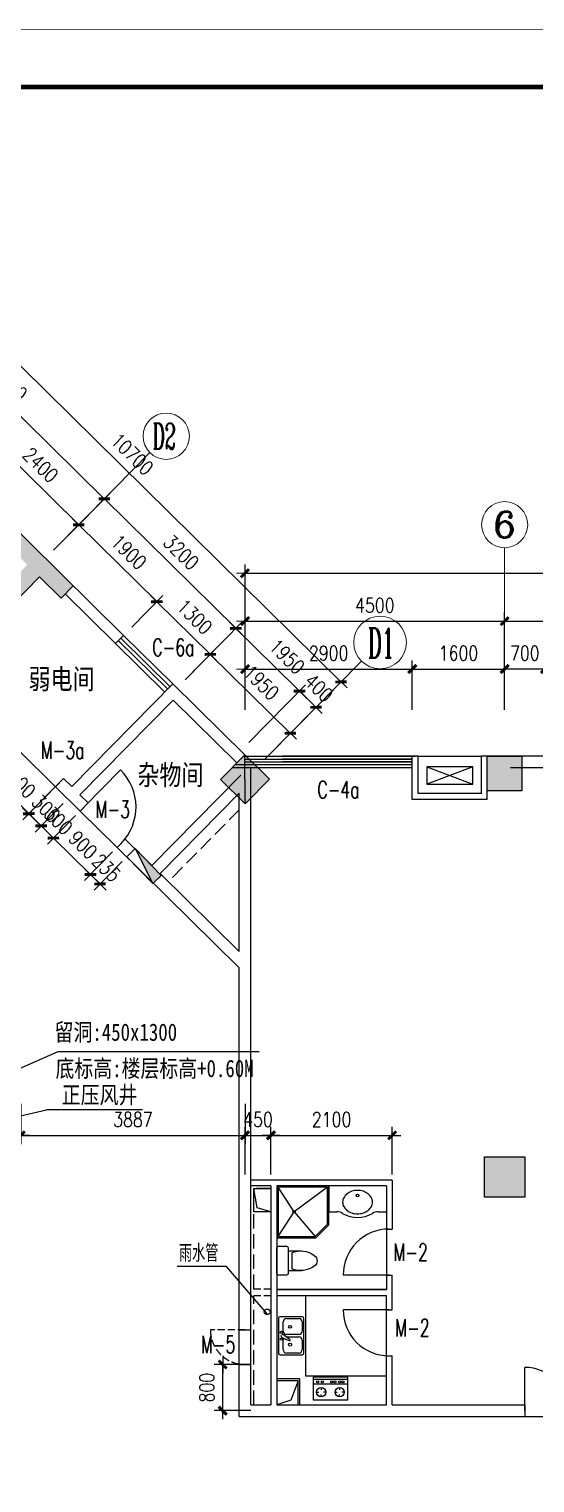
# Model space of a CAD drawing. Extents: x -357449 to -117302, y 127569 to 244935.
# Drawn here: x -177310 to -168542, y 219724 to 244935 of the extents above; entities that cross this region are included whole.
import ezdxf
from ezdxf.enums import TextEntityAlignment as Align

# ---------------------------------------------------------------- set-up
doc = ezdxf.new("R2010")
doc.units = 0
doc.header["$MEASUREMENT"] = 0
doc.linetypes.add('DASH', pattern=[0.35, 0.25, -0.1])
doc.layers.get('0').update_dxf_attribs({"linetype": 'CONTINUOUS'})
doc.layers.get('DEFPOINTS').update_dxf_attribs({"linetype": 'CONTINUOUS'})
for name, color, linetype in [('1', 8, 'CONTINUOUS'), ('2', 4, 'CONTINUOUS'), ('COLUMN', 4, 'CONTINUOUS'), ('DIM', 7, 'CONTINUOUS'), ('F', 31, 'CONTINUOUS'), ('JAJU', 8, 'CONTINUOUS'), ('WALL', 1, 'CONTINUOUS'), ('WINDOW', 4, 'CONTINUOUS'), ('WINDOWS', 4, 'CONTINUOUS'), ('阳台', 4, 'CONTINUOUS')]:
    doc.layers.add(name, color=color, linetype=linetype)
doc.layers.add('AXIS', color=3, linetype='CONTINUOUS', lineweight=9)
doc.styles.add('_HZTXT', font='txt.shx', dxfattribs={"bigfont": 'fs.shx'})
doc.styles.add('COMPLEX', font='COMPLEX.shx')
doc.styles.add('DIM_FONT', font='SIMPLEX.shx', dxfattribs={"width": 0.8})
doc.styles.add('FS', font='txt.shx', dxfattribs={"width": 0.66, "height": 150, "bigfont": 'fs.shx'})
doc.styles.add('H1', font='SimSun.ttf')
doc.dimstyles.new('DIMN-200', dxfattribs={"dimtxt": 300, "dimasz": 1, "dimexe": 250, "dimexo": 0, "dimgap": 150, "dimtad": 1, "dimdec": 0, "dimdsep": 46, "dimtxsty": 'DIM_FONT', "dimblk": '_DIMX', "dimcen": 2.5, "dimclrd": 256, "dimclre": 256, "dimclrt": 4, "dimadec": 0, "dimazin": 0, "dimtfac": 1, "dimtdec": 0, "dimtix": 1, "dimtmove": 2, "dimatfit": 3, "dimldrblk": '_DIMX', "dimfxl": 0, "dimtolj": 1, "dimtzin": 0, "dimarcsym": 0})
doc.dimstyles.get("Standard").update_dxf_attribs({"dimtxt": 375, "dimasz": 1, "dimexe": 150, "dimexo": 0, "dimgap": 200, "dimtad": 1, "dimdec": 0, "dimzin": 0, "dimdsep": 46, "dimtxsty": 'DIM_FONT', "dimblk1": '_DIMX', "dimblk2": '_DIMX', "dimsah": 1, "dimcen": 200, "dimclrd": 256, "dimclre": 256, "dimclrt": 4, "dimadec": 0, "dimazin": 0, "dimtfac": 1, "dimtdec": 0, "dimtix": 1, "dimtmove": 2, "dimatfit": 3, "dimldrblk": '_DIMX', "dimfxl": 0, "dimtolj": 1, "dimtzin": 0, "dimarcsym": 0})

# ---------------------------------------------------------------- blocks, each defined once
blk = doc.blocks.new('_DIMX')
blk.add_line((-150, 0), (150, 0))
at = {"const_width": 50}
blk.add_lwpolyline([(-70, -70), (70, 70)], dxfattribs=at)
blk = doc.blocks.new('*D1625')
at = {"layer": 'AXIS', "lineweight": -2}
for p, q in [((-180837, 239793), (-179420, 241231)), ((-171905, 233614), (-179525, 241123)), ((-173216, 232283), (-171799, 233721))]:
    blk.add_line(p, q, dxfattribs=at)
at = {"layer": 'DEFPOINTS', "color": 0}
for p in [(-179526, 241124), (-180837, 239793), (-173216, 232283)]:
    blk.add_point(p, dxfattribs=at)
at = {"layer": 'AXIS', "lineweight": -2}
for p, rotation in [((-179526, 241124), 135.4212849043528), ((-171904, 233614), 315.4212849043528)]:
    blk.add_blockref('_DIMX', p, dxfattribs=dict(at, rotation=rotation))
at = {"layer": 'AXIS', "color": 4, "insert": (-175522, 237565), "char_height": 250, "attachment_point": 5, "rotation": 315.4213, "style": 'DIM_FONT'}
blk.add_mtext('\\A1;10700', dxfattribs=at)
blk = doc.blocks.new('A$C54757736')
for p, q in [((0, 410), (0, 30)), ((630, 440), (30, 440)), ((30, 90), (30, 300)), ((90, 360), (250, 360)), ((299, 382), (241, 246)), ((259, 236), (347, 355)), ((310, 299), (310, 90)), ((328, 393), (342, 385)), ((350, 90), (350, 300)), ((410, 360), (570, 360)), ((630, 300), (630, 90)), ((660, 30), (660, 410)), ((250, 30), (90, 30)), ((241, 246), (259, 236)), ((570, 30), (410, 30)), ((30, 0), (630, 0))]:
    blk.add_line(p, q)
for centre, radius in [((175, 240), 25), ((270, 390), 20), ((390, 390), 20), ((485, 240), 25)]:
    blk.add_circle(centre, radius)
for centre, radius, start, end in [((30, 410), 30, 90, 180), ((90, 300), 60, 90, 180), ((250, 300), 60, 56.607, 90), ((318, 375), 20, 60, 159.4623), ((332, 367), 20, 320.5377, 60), ((410, 300), 60, 90, 180), ((570, 300), 60, 360, 90), ((630, 410), 30, 360, 90), ((30, 30), 30, 180, 270), ((90, 90), 60, 180, 270), ((250, 90), 60, 270, 360), ((410, 90), 60, 180, 270), ((570, 90), 60, 270, 360), ((630, 30), 30, 270, 360)]:
    blk.add_arc(centre, radius, start, end)
blk = doc.blocks.new('A$C571F03B5')
for p, q in [((0, 470), (0, 30)), ((170, 500), (30, 500)), ((200, 30), (200, 470)), ((200, 420), (430, 420)), ((260, 110), (260, 390)), ((30, 0), (170, 0)), ((200, 80), (430, 80))]:
    blk.add_line(p, q)
for centre, radius, start, end in [((30, 470), 30, 90, 180), ((170, 470), 30, 0, 90), ((413, 23), 398, 53.3619, 112.5495), ((590, 250), 110, 303.4509, 56.5491), ((30, 30), 30, 180, 270), ((170, 30), 30, 270, 0), ((413, 477), 398, 247.4505, 306.6381)]:
    blk.add_arc(centre, radius, start, end)
at = {"style": 'DIM_FONT', "text_generation_flag": 4, "width": 0.8, "flags": 9}
for tag in ['YSIZE', 'XSIZE']:
    blk.add_attdef(tag, (0, 250), '', height=0.5, rotation=90, dxfattribs=at)
blk = doc.blocks.new('A$C13156595')
for p, q in [((900, 900), (0, 900)), ((0, 900), (0, 0)), ((877, 877), (22, 877)), ((22, 877), (22, 22)), ((300, 450), (22, 877)), ((877, 877), (300, 450)), ((877, 234), (877, 877)), ((900, 225), (900, 900)), ((22, 22), (300, 450)), ((300, 450), (666, 22)), ((0, 0), (675, 0)), ((22, 22), (666, 22)), ((666, 22), (877, 234)), ((675, 0), (900, 225))]:
    blk.add_line(p, q)
blk.add_circle((300, 450), 18.7)
blk = doc.blocks.new('A$C6F837C5C')
at = {"layer": '1'}
blk.add_lwpolyline([(259, 407, 0.078966), (157, 391, 0.088152), (76, 347, 0.105269), (19, 279, 0.121685), (0, 203, 0.121685), (19, 128, 0.105269), (76, 60, 0.088152), (157, 16, 0.078966), (259, 0, 0.078966), (360, 16, 0.088152), (441, 60, 0.105269), (498, 128, 0.121685), (517, 203, 0.121685), (498, 279, 0.105269), (441, 347, 0.088152), (360, 391, 0.078966)], format="xyb", close=True, dxfattribs=at)
blk.add_circle((259, 88), 22, dxfattribs=at)
blk = doc.blocks.new('A$C58910DAE')
for p, q in [((0, 600), (0, 0)), ((390, 600), (0, 600)), ((130, 540), (130, 500)), ((270, 0), (270, 600)), ((350, 0), (350, 600)), ((390, 0), (390, 600)), ((50, 460), (90, 460)), ((130, 380), (130, 420)), ((210, 460), (170, 460)), ((0, 0), (390, 0)), ((50, 140), (90, 140)), ((130, 220), (130, 180)), ((130, 60), (130, 100)), ((210, 140), (170, 140))]:
    blk.add_line(p, q)
for centre, radius in [((130, 460), 80), ((310, 520), 20), ((310, 440), 20), ((310, 280), 20), ((130, 140), 80), ((310, 220), 20), ((310, 140), 20), ((310, 80), 20)]:
    blk.add_circle(centre, radius)
blk = doc.blocks.new('*D580')
at = {"layer": 'AXIS', "lineweight": -2}
for p, q in [((-173567, 233132), (-173567, 235648)), ((-173566, 235498), (-124468, 235498)), ((-124467, 233128), (-124467, 235648))]:
    blk.add_line(p, q, dxfattribs=at)
at = {"layer": 'DEFPOINTS', "color": 0}
for p in [(-124467, 235498), (-173567, 233132), (-124467, 233128)]:
    blk.add_point(p, dxfattribs=at)
at = {"layer": 'AXIS', "lineweight": -2, "rotation": 180}
blk.add_blockref('_DIMX', (-173567, 235498), dxfattribs=at)
at = {"layer": 'AXIS', "lineweight": -2}
blk.add_blockref('_DIMX', (-124467, 235498), dxfattribs=at)
at = {"layer": 'AXIS', "color": 4, "insert": (-149017, 235773), "char_height": 250, "attachment_point": 5, "style": 'DIM_FONT'}
blk.add_mtext('\\A1;49100', dxfattribs=at)
blk = doc.blocks.new('*D1641')
at = {"layer": 'AXIS', "lineweight": -2}
for p, q in [((-173501, 232563), (-172517, 233562)), ((-172623, 233456), (-172624, 233456)), ((-173216, 232283), (-172232, 233281)), ((-172622, 233455), (-172337, 233174)), ((-172337, 233173), (-172336, 233173))]:
    blk.add_line(p, q, dxfattribs=at)
at = {"layer": 'DEFPOINTS', "color": 0}
for p in [(-172337, 233174), (-173501, 232563), (-173216, 232283)]:
    blk.add_point(p, dxfattribs=at)
at = {"layer": 'AXIS', "lineweight": -2}
for p, rotation in [((-172622, 233455), 315.4212849042236), ((-172337, 233174), 135.4212849042236)]:
    blk.add_blockref('_DIMX', p, dxfattribs=dict(at, rotation=rotation))
at = {"layer": 'AXIS', "color": 4, "insert": (-172287, 233510), "char_height": 250, "attachment_point": 5, "rotation": 315.4213, "style": 'DIM_FONT'}
blk.add_mtext('\\A1;400', dxfattribs=at)
blk = doc.blocks.new('*D1644')
at = {"layer": 'AXIS', "lineweight": -2}
for p, q in [((-169067, 233132), (-169067, 233988)), ((-168367, 233132), (-168367, 233988)), ((-169068, 233838), (-169069, 233838)), ((-168367, 233838), (-169067, 233838)), ((-168366, 233838), (-168365, 233838))]:
    blk.add_line(p, q, dxfattribs=at)
at = {"layer": 'DEFPOINTS', "color": 0}
for p in [(-169067, 233838), (-169067, 233132), (-168367, 233132)]:
    blk.add_point(p, dxfattribs=at)
at = {"layer": 'AXIS', "lineweight": -2}
blk.add_blockref('_DIMX', (-169067, 233838), dxfattribs=at)
at = {"layer": 'AXIS', "lineweight": -2, "rotation": 180}
blk.add_blockref('_DIMX', (-168367, 233838), dxfattribs=at)
at = {"layer": 'AXIS', "color": 4, "insert": (-168717, 234113), "char_height": 250, "attachment_point": 5, "style": 'DIM_FONT'}
blk.add_mtext('\\A1;700', dxfattribs=at)
blk = doc.blocks.new('*D706')
at = {"layer": 'DEFPOINTS', "color": 0}
for p in [(-175863, 230665), (-175695, 230500), (-176079, 230111)]:
    blk.add_point(p, dxfattribs=at)
at = {"layer": 'WINDOW', "lineweight": -2}
for p, q in [((-175863, 230665), (-176352, 230169)), ((-175695, 230500), (-176184, 230004)), ((-176247, 230276), (-176248, 230277)), ((-176246, 230276), (-176079, 230111)), ((-176078, 230110), (-176078, 230109))]:
    blk.add_line(p, q, dxfattribs=at)
for p, rotation in [((-176246, 230276), 315.4212849048913), ((-176079, 230111), 135.4212849048913)]:
    blk.add_blockref('_DIMX', p, dxfattribs=dict(at, rotation=rotation))
at = {"layer": 'WINDOW', "color": 4, "insert": (-175970, 230389), "char_height": 250, "attachment_point": 5, "rotation": 315.4213, "style": 'DIM_FONT'}
blk.add_mtext('\\A1;235', dxfattribs=at)
blk = doc.blocks.new('*D698')
at = {"layer": 'DEFPOINTS', "color": 0}
for p in [(-176931, 231718), (-176718, 231507), (-177101, 231118)]:
    blk.add_point(p, dxfattribs=at)
at = {"layer": 'WINDOW', "lineweight": -2}
for p, q in [((-176931, 231718), (-177420, 231222)), ((-176718, 231507), (-177207, 231011)), ((-177316, 231329), (-177316, 231330)), ((-177315, 231328), (-177101, 231118)), ((-177101, 231117), (-177100, 231116))]:
    blk.add_line(p, q, dxfattribs=at)
for p, rotation in [((-177315, 231328), 315.4212849012927), ((-177101, 231118), 135.4212849012927)]:
    blk.add_blockref('_DIMX', p, dxfattribs=dict(at, rotation=rotation))
at = {"layer": 'WINDOW', "color": 4, "insert": (-177015, 231419), "char_height": 250, "attachment_point": 5, "rotation": 315.4213, "style": 'DIM_FONT'}
blk.add_mtext('\\A1;300', dxfattribs=at)
blk = doc.blocks.new('*D697')
at = {"layer": 'DEFPOINTS', "color": 0}
for p in [(-176718, 231507), (-176504, 231297), (-176888, 230907)]:
    blk.add_point(p, dxfattribs=at)
at = {"layer": 'WINDOW', "lineweight": -2}
for p, q in [((-176718, 231507), (-177207, 231011)), ((-176504, 231297), (-176993, 230800)), ((-177102, 231119), (-177103, 231119)), ((-177101, 231118), (-176888, 230907)), ((-176887, 230907), (-176886, 230906))]:
    blk.add_line(p, q, dxfattribs=at)
for p, rotation in [((-177101, 231118), 315.4212848957739), ((-176888, 230907), 135.4212848957739)]:
    blk.add_blockref('_DIMX', p, dxfattribs=dict(at, rotation=rotation))
at = {"layer": 'WINDOW', "color": 4, "insert": (-176801, 231208), "char_height": 250, "attachment_point": 5, "rotation": 315.4213, "style": 'DIM_FONT'}
blk.add_mtext('\\A1;300', dxfattribs=at)
blk = doc.blocks.new('*D766')
at = {"layer": 'DEFPOINTS', "color": 0}
for p in [(-171017, 225751), (-173117, 225071), (-171017, 225071)]:
    blk.add_point(p, dxfattribs=at)
at = {"layer": 'WINDOWS', "lineweight": -2}
for p, q in [((-173117, 225071), (-173117, 225901)), ((-171017, 225071), (-171017, 225901)), ((-173116, 225751), (-171018, 225751))]:
    blk.add_line(p, q, dxfattribs=at)
at = {"layer": 'WINDOWS', "lineweight": -2, "rotation": 180}
blk.add_blockref('_DIMX', (-173117, 225751), dxfattribs=at)
at = {"layer": 'WINDOWS', "lineweight": -2}
blk.add_blockref('_DIMX', (-171017, 225751), dxfattribs=at)
at = {"layer": 'WINDOWS', "color": 4, "insert": (-172067, 226026), "char_height": 250, "attachment_point": 5, "style": 'DIM_FONT'}
blk.add_mtext('\\A1;2100', dxfattribs=at)
blk = doc.blocks.new('*D767')
at = {"layer": 'DEFPOINTS', "color": 0}
for p in [(-173117, 225751), (-173567, 225071), (-173117, 225071)]:
    blk.add_point(p, dxfattribs=at)
at = {"layer": 'WINDOWS', "lineweight": -2}
for p, q in [((-173567, 225071), (-173567, 225901)), ((-173117, 225071), (-173117, 225901)), ((-173568, 225751), (-173569, 225751)), ((-173567, 225751), (-173117, 225751)), ((-173116, 225751), (-173115, 225751))]:
    blk.add_line(p, q, dxfattribs=at)
blk.add_blockref('_DIMX', (-173567, 225751), dxfattribs=at)
at = {"layer": 'WINDOWS', "lineweight": -2, "rotation": 180}
blk.add_blockref('_DIMX', (-173117, 225751), dxfattribs=at)
at = {"layer": 'WINDOWS', "color": 4, "insert": (-173342, 226026), "char_height": 250, "attachment_point": 5, "style": 'DIM_FONT'}
blk.add_mtext('\\A1;450', dxfattribs=at)
blk = doc.blocks.new('*D810')
at = {"layer": 'DEFPOINTS', "color": 0}
for p in [(-175096, 235005), (-175531, 234564), (-174605, 233651)]:
    blk.add_point(p, dxfattribs=at)
at = {"layer": 'WINDOW', "lineweight": -2}
for p, q in [((-175531, 234564), (-174991, 235112)), ((-174171, 234093), (-175095, 235004)), ((-174605, 233651), (-174065, 234199))]:
    blk.add_line(p, q, dxfattribs=at)
for p, rotation in [((-175096, 235005), 135.4212849043498), ((-174170, 234092), 315.4212849043498)]:
    blk.add_blockref('_DIMX', p, dxfattribs=dict(at, rotation=rotation))
at = {"layer": 'WINDOW', "color": 4, "insert": (-174440, 234744), "char_height": 250, "attachment_point": 5, "rotation": 315.4213, "style": 'DIM_FONT'}
blk.add_mtext('\\A1;1300', dxfattribs=at)
blk = doc.blocks.new('*D811')
at = {"layer": 'DEFPOINTS', "color": 0}
for p in [(-176449, 236338), (-176884, 235897), (-175531, 234564)]:
    blk.add_point(p, dxfattribs=at)
at = {"layer": 'WINDOW', "lineweight": -2}
for p, q in [((-176884, 235897), (-176344, 236445)), ((-175097, 235006), (-176449, 236338)), ((-175531, 234564), (-174991, 235112))]:
    blk.add_line(p, q, dxfattribs=at)
for p, rotation in [((-176449, 236338), 135.4212849043512), ((-175096, 235005), 315.4212849043512)]:
    blk.add_blockref('_DIMX', p, dxfattribs=dict(at, rotation=rotation))
at = {"layer": 'WINDOW', "color": 4, "insert": (-175580, 235868), "char_height": 250, "attachment_point": 5, "rotation": 315.4213, "style": 'DIM_FONT'}
blk.add_mtext('\\A1;1900', dxfattribs=at)
blk = doc.blocks.new('*D809')
at = {"layer": 'AXIS', "lineweight": -2}
for p, q in [((-176884, 235897), (-175900, 236896)), ((-173727, 234544), (-176005, 236788)), ((-174605, 233651), (-173621, 234650))]:
    blk.add_line(p, q, dxfattribs=at)
at = {"layer": 'DEFPOINTS', "color": 0}
for p in [(-176006, 236789), (-176884, 235897), (-174605, 233651)]:
    blk.add_point(p, dxfattribs=at)
at = {"layer": 'AXIS', "lineweight": -2}
for p, rotation in [((-176006, 236789), 135.4212849037997), ((-173726, 234543), 315.4212849037997)]:
    blk.add_blockref('_DIMX', p, dxfattribs=dict(at, rotation=rotation))
at = {"layer": 'AXIS', "color": 4, "insert": (-174673, 235862), "char_height": 250, "attachment_point": 5, "rotation": 315.4213, "style": 'DIM_FONT'}
blk.add_mtext('\\A1;3200', dxfattribs=at)
blk = doc.blocks.new('*D807')
at = {"layer": 'AXIS', "lineweight": -2}
for p, q in [((-174605, 233651), (-174065, 234199)), ((-172782, 232724), (-174169, 234092)), ((-173216, 232283), (-172676, 232831))]:
    blk.add_line(p, q, dxfattribs=at)
at = {"layer": 'DEFPOINTS', "color": 0}
for p in [(-174170, 234092), (-174605, 233651), (-173216, 232283)]:
    blk.add_point(p, dxfattribs=at)
at = {"layer": 'AXIS', "lineweight": -2}
for p, rotation in [((-174170, 234092), 135.4212849047218), ((-172781, 232724), 315.4212849047218)]:
    blk.add_blockref('_DIMX', p, dxfattribs=dict(at, rotation=rotation))
at = {"layer": 'AXIS', "color": 4, "insert": (-173283, 233604), "char_height": 250, "attachment_point": 5, "rotation": 315.4213, "style": 'DIM_FONT'}
blk.add_mtext('\\A1;1950', dxfattribs=at)
blk = doc.blocks.new('A$C7A4B52A7')
at = {"layer": '1'}
for p, q in [((6379, 13133), (6523, 13272)), ((6832, 12666), (6379, 13133)), ((6523, 13272), (6976, 12806)), ((6523, 13272), (6832, 12666)), ((6976, 12806), (6832, 12666))]:
    blk.add_line(p, q, dxfattribs=at)
blk.add_solid([(6524, 13269), (6974, 12806), (6832, 12671)], dxfattribs=at)
blk = doc.blocks.new('*D1256')
at = {"layer": 'DEFPOINTS', "color": 0}
for p in [(-173954, 221777), (-173467, 221777), (-173467, 220977)]:
    blk.add_point(p, dxfattribs=at)
at = {"layer": 'WINDOWS', "lineweight": -2}
for p, q in [((-173467, 221777), (-174104, 221777)), ((-173954, 221778), (-173954, 221779)), ((-173954, 220977), (-173954, 221777)), ((-173467, 220977), (-174104, 220977)), ((-173954, 220976), (-173954, 220975))]:
    blk.add_line(p, q, dxfattribs=at)
for p, rotation in [((-173954, 221777), 270), ((-173954, 220977), 90)]:
    blk.add_blockref('_DIMX', p, dxfattribs=dict(at, rotation=rotation))
at = {"layer": 'WINDOWS', "color": 4, "insert": (-174229, 221377), "char_height": 250, "attachment_point": 5, "rotation": 90, "style": 'DIM_FONT'}
blk.add_mtext('\\A1;800', dxfattribs=at)

msp = doc.modelspace()

# ---------------------------------------------------------------- hatches: boundary and pattern name
at = {"layer": 'COLUMN'}
for points in [[(-177128.11, 235436.03), (-176754.16, 235067.54), (-176543.59, 235281.23), (-177505.18, 236228.78), (-177715.74, 236015.09), (-177341.79, 235646.6), (-178535, 234435.71), (-178321.32, 234225.15)], [(-173569.79, 232350.84), (-173990.93, 231923.47), (-173563.55, 231502.34), (-173142.42, 231929.71)], [(-168766.67, 232326.59), (-169366.67, 232326.59), (-169366.67, 231726.59), (-168766.67, 231726.59)]]:
    msp.add_hatch(color=256, dxfattribs=at).paths.add_polyline_path(points)
h = msp.add_hatch(color=256, dxfattribs=at)
h.paths.add_polyline_path([(-169166.67, 225276.59), (-169416.67, 225276.59), (-169416.67, 225026.59), (-169270.12, 225026.59)], flags=16)
h.paths.add_polyline_path([(-168716.67, 225376.59), (-169416.67, 225376.59), (-169416.67, 225276.59), (-169166.67, 225276.59), (-169166.67, 225026.59), (-168966.67, 225026.59), (-168966.67, 225276.59), (-168716.67, 225276.59)])
h.paths.add_polyline_path([(-169166.67, 225276.59), (-169270.12, 225026.59), (-169166.67, 225026.59)], flags=16)
h.paths.add_polyline_path([(-169166.67, 225026.59), (-169270.12, 225026.59), (-169414.95, 224676.59), (-169166.67, 224676.59)])
h.paths.add_polyline_path([(-169270.12, 225026.59), (-169416.67, 225026.59), (-169416.67, 224676.59), (-169414.95, 224676.59)])
h.paths.add_polyline_path([(-168966.67, 225026.59), (-169166.67, 225026.59), (-169166.67, 224676.59), (-168966.67, 224676.59)])
h.paths.add_polyline_path([(-168716.67, 225026.59), (-168966.67, 225026.59), (-168966.67, 224676.59), (-168716.67, 224676.59)])
h.paths.add_polyline_path([(-168716.67, 225276.59), (-168966.67, 225276.59), (-168966.67, 225026.59), (-168716.67, 225026.59)], flags=16)

# ---------------------------------------------------------------- linework, layer by layer
for points, const_width in [([(-117306.21, 160831.03), (-236206.21, 160831.03), (-236206.21, 244931.03), (-117306.21, 244931.03)], 8), ([(-118306.21, 243931.03), (-118306.21, 161831.03), (-233706.21, 161831.03), (-233706.21, 243931.03)], 80)]:
    msp.add_lwpolyline(points, close=True, dxfattribs=dict(const_width=const_width))
at = {"layer": '1'}
for p, q in [((-169616.67, 232142.49), (-170416.67, 231842.49)), ((-170416.67, 232142.49), (-169616.67, 231842.49)), ((-172116.67, 224876.59), (-172116.67, 224426.59)), ((-172116.67, 224426.59), (-171977.23, 224426.59)), ((-171256.12, 224426.59), (-171116.67, 224426.59)), ((-172516.67, 222976.59), (-172516.67, 221576.59)), ((-173666.67, 222376.59), (-173466.67, 222376.59)), ((-173666.67, 221776.59), (-173466.67, 221776.59)), ((-172646.67, 221496.59), (-172774.51, 221161.03)), ((-171116.67, 221576.59), (-172516.67, 221576.59)), ((-172774.51, 221161.03), (-173016.67, 221076.59))]:
    msp.add_line(p, q, dxfattribs=at)
msp.add_lwpolyline([(-170416.67, 231842.49), (-169616.67, 231842.49), (-169616.67, 232142.49), (-170416.67, 232142.49)], close=True, dxfattribs=at)
for points in [[(-172616.67, 221076.59), (-172616.67, 221076.59), (-172616.67, 221526.59), (-173016.67, 221526.59)], [(-172646.67, 221076.59), (-172646.67, 221496.59), (-173016.67, 221496.59)]]:
    msp.add_lwpolyline(points, dxfattribs=at)
for centre, radius, start, end in [((-171977.23, 224226.59), 200, 58.997281, 90), ((-171616.67, 224826.59), 500, 238.997281, 301.002719), ((-171256.12, 224226.59), 200, 90, 121.002719)]:
    msp.add_arc(centre, radius, start, end, dxfattribs=at)
at = {"layer": 'AXIS'}
for p, q in [((-176425.41, 236362.85), (-175216.35, 237589.82)), ((-169066.67, 235940.71), (-169066.67, 233128.47)), ((-173215.73, 232282.73), (-171548.08, 233975.09))]:
    msp.add_line(p, q, dxfattribs=at)
for centre, radius in [((-174932.1, 237874.08), 402), ((-169066.67, 236340.71), 400), ((-171225.64, 234297.53), 456)]:
    msp.add_circle(centre, radius, dxfattribs=at)
at = {"layer": 'COLUMN'}
for p, q in [((-170566.67, 232326.59), (-169466.67, 232326.59)), ((-175724.59, 232087.51), (-176356.29, 231446.45)), ((-177415.36, 231226.52), (-176783.66, 231867.58)), ((-179347.36, 226089.01), (-176804.31, 227203.52)), ((-176804.31, 227203.52), (-173322.18, 227203.52)), ((-168716.67, 220976.59), (-168716.67, 221726.59))]:
    msp.add_line(p, q, dxfattribs=at)
msp.add_lwpolyline([(-173990.93, 231923.47), (-173569.79, 232350.84), (-173142.42, 231929.71), (-173563.55, 231502.34), (-173990.93, 231923.47)], dxfattribs=at)
for points in [[(-169366.67, 232326.59), (-168766.67, 232326.59), (-168766.67, 231726.59), (-169366.67, 231726.59)], [(-169416.67, 225376.59), (-168716.67, 225376.59), (-168716.67, 224676.59), (-169416.67, 224676.59)]]:
    msp.add_lwpolyline(points, close=True, dxfattribs=at)
for centre, radius, start, end in [((-176356.29, 231446.45), 900, 315.421285, 45.421285), ((-168716.67, 220976.59), 750, 0, 90)]:
    msp.add_arc(centre, radius, start, end, dxfattribs=at)
at = {"layer": 'DIM'}
msp.add_circle((-173183.64, 222688.9), 50, dxfattribs=at)
at = {"layer": 'JAJU', "color": 8}
for p, q in [((-170666.67, 232126.59), (-173790.77, 232126.59)), ((-170666.67, 232176.59), (-173741.5, 232176.59))]:
    msp.add_line(p, q, dxfattribs=at)
at = {"layer": 'WALL'}
for p, q in [((-180977.58, 239650.48), (-175671.04, 234421.42)), ((-178321.32, 234225.15), (-177128.11, 235436.03)), ((-177128.11, 235436.03), (-176754.16, 235067.54)), ((-176543.59, 235281.23), (-176754.16, 235067.54)), ((-176683.97, 235138.77), (-175811.42, 234278.96)), ((-175671.04, 234421.42), (-175811.42, 234278.96)), ((-174816.3, 233579.15), (-176571.02, 231798.43)), ((-174816.3, 233579.15), (-173569.79, 232350.84)), ((-174814.22, 233296.31), (-176428.56, 231658.05)), ((-174814.22, 233296.31), (-173710.17, 232208.39)), ((-170566.67, 232326.59), (-170666.67, 232326.59)), ((-170666.67, 231576.59), (-170666.67, 232326.59)), ((-170566.67, 231676.59), (-170566.67, 232326.59)), ((-168366.67, 232326.59), (-169466.67, 232326.59)), ((-169466.67, 231676.59), (-169466.67, 232326.59)), ((-169366.67, 231576.59), (-169366.67, 232326.59)), ((-175182.06, 230429.75), (-173637.9, 231996.78)), ((-173466.67, 224926.59), (-173466.67, 232126.59)), ((-173466.67, 221676.59), (-173466.67, 232126.59)), ((-168366.67, 232126.59), (-168966.67, 232126.59)), ((-176853.85, 231796.35), (-176713.47, 231938.81)), ((-176426.48, 231375.22), (-176853.85, 231796.35)), ((-176571.02, 231798.43), (-176713.47, 231938.81)), ((-176286.1, 231517.68), (-176428.56, 231658.05)), ((-176426.48, 231375.22), (-176286.1, 231517.68)), ((-175039.6, 230289.37), (-173666.67, 231682.64)), ((-173666.67, 228936.49), (-173666.67, 231682.64)), ((-169366.67, 231576.59), (-170666.67, 231576.59)), ((-169466.67, 231676.59), (-170566.67, 231676.59)), ((-175785.42, 230743.52), (-175645.04, 230885.98)), ((-173666.67, 228655.7), (-175785.42, 230743.52)), ((-175182.06, 230429.75), (-175645.04, 230885.98)), ((-173666.67, 228936.49), (-175039.6, 230289.37)), ((-173666.67, 220876.59), (-173666.67, 228655.7)), ((-171016.67, 224976.59), (-173466.67, 224976.59)), ((-171016.67, 224976.59), (-171016.67, 224126.59)), ((-173466.67, 223076.59), (-173466.67, 224876.59)), ((-173116.67, 224876.59), (-173466.67, 224876.59)), ((-173466.67, 223076.59), (-173466.67, 224876.59)), ((-173116.67, 224876.59), (-173116.67, 221076.59)), ((-171116.67, 224876.59), (-173016.67, 224876.59)), ((-173016.67, 224876.59), (-173016.67, 221076.59)), ((-171116.67, 224876.59), (-171116.67, 224126.59)), ((-171116.67, 224126.59), (-171016.67, 224126.59)), ((-171116.67, 223326.59), (-171016.67, 223326.59)), ((-171116.67, 223326.59), (-171116.67, 223076.59)), ((-171016.67, 222726.59), (-171016.67, 223326.59)), ((-173466.67, 221076.59), (-173466.67, 222976.59)), ((-173466.67, 221076.59), (-173466.67, 222976.59)), ((-171116.67, 223076.59), (-173016.67, 223076.59)), ((-173016.67, 223076.59), (-171116.67, 223076.59)), ((-173016.67, 222976.59), (-171116.67, 222976.59)), ((-171116.67, 222726.59), (-171116.67, 222976.59)), ((-171116.67, 222726.59), (-171016.67, 222726.59)), ((-171116.67, 221926.59), (-171016.67, 221926.59)), ((-171116.67, 221076.59), (-171116.67, 221926.59)), ((-171016.67, 221076.59), (-171016.67, 221926.59)), ((-173666.67, 220876.59), (-171016.67, 220876.59)), ((-173666.67, 220876.59), (-168716.67, 220876.59)), ((-173466.67, 221076.59), (-173116.67, 221076.59)), ((-173016.67, 221076.59), (-171116.67, 221076.59)), ((-171016.67, 221076.59), (-168716.67, 221076.59)), ((-168716.67, 221076.59), (-168716.67, 220876.59))]:
    msp.add_line(p, q, dxfattribs=at)
at = {"layer": 'WINDOW'}
for p, q in [((-175811.42, 234278.96), (-174956.67, 233436.69)), ((-175762.28, 234328.82), (-174907.54, 233486.55)), ((-174865.43, 233529.29), (-175720.17, 234371.56)), ((-174816.3, 233579.15), (-175671.04, 234421.42)), ((-176853.85, 231796.35), (-177494.91, 232428.05)), ((-176426.48, 231375.22), (-175785.42, 230743.52)), ((-173890.36, 223476.43), (-174742.94, 223476.43)), ((-173183.64, 222658), (-173890.36, 223476.43))]:
    msp.add_line(p, q, dxfattribs=at)
at = {"layer": 'WINDOWS'}
for p, q in [((-173573.19, 232326.59), (-170616.67, 232326.59)), ((-173573.19, 232276.59), (-170666.67, 232276.59)), ((-173573.19, 232226.59), (-170666.67, 232226.59)), ((-173563.55, 231502.34), (-173569.79, 232350.84)), ((-170666.67, 232326.59), (-172916.67, 232326.59)), ((-170666.67, 232276.59), (-172916.67, 232276.59)), ((-170666.67, 232226.59), (-172916.67, 232226.59)), ((-178397.08, 225870.36), (-177005.94, 226191.53)), ((-175345.19, 226191.53), (-177005.94, 226191.53)), ((-173353.57, 224492.31), (-173416.67, 224826.59)), ((-173116.67, 224426.59), (-173353.57, 224492.31)), ((-171116.67, 224126.59), (-171116.67, 223326.59)), ((-171066.67, 223326.59), (-171866.67, 223326.59)), ((-171066.67, 222726.59), (-171866.67, 222726.59)), ((-171116.67, 221926.59), (-171116.67, 222726.59)), ((-168716.67, 220876.59), (-167216.67, 220876.59))]:
    msp.add_line(p, q, dxfattribs=at)
msp.add_lwpolyline([(-173416.67, 224826.59), (-173116.67, 224826.59), (-173116.67, 224426.59), (-173416.67, 224426.59)], close=True, dxfattribs=at)
for centre, start, end in [((-171066.67, 223326.59), 90, 180), ((-171066.67, 222726.59), 180, 270)]:
    msp.add_arc(centre, 800, start, end, dxfattribs=at)
at = {"layer": '阳台', "color": 8, "linetype": 'DASH', "ltscale": 1000}
for p, q in [((-173666.67, 231397.69), (-174897.14, 230148.99)), ((-173416.67, 223086.59), (-173416.67, 224826.59)), ((-173116.67, 224826.59), (-173416.67, 224826.59)), ((-173416.67, 221076.59), (-173416.67, 222966.59))]:
    msp.add_line(p, q, dxfattribs=at)
at = {"layer": '阳台', "color": 8, "linetype": 'DASH', "ltscale": 500}
for p, q in [((-173116.67, 223086.59), (-173416.67, 223086.59)), ((-173116.67, 222966.59), (-173416.67, 222966.59)), ((-173566.67, 222376.59), (-174166.67, 222376.59))]:
    msp.add_line(p, q, dxfattribs=at)
msp.add_arc((-173566.67, 222376.59), 600, 180, 270, dxfattribs=at)

# ---------------------------------------------------------------- block references
at = {"layer": '1'}
msp.add_blockref('A$C13156595', (-173016.67, 223976.59), dxfattribs=at)
for name, p, rotation in [('A$C6F837C5C', (-171358.17, 224796.59), 180), ('A$C54757736', (-172546.67, 221946.59), 90), ('A$C58910DAE', (-171786.67, 221167), 90)]:
    msp.add_blockref(name, p, dxfattribs=dict(at, rotation=rotation))
at = {"layer": '1', "xscale": -1, "rotation": 180}
msp.add_blockref('A$C571F03B5', (-173016.67, 223826.59), dxfattribs=at)
at = {"layer": 'WINDOW'}
msp.add_blockref('A$C7A4B52A7', (-181995.6, 217450.61), dxfattribs=at)

# ---------------------------------------------------------------- texts
at = {"layer": '2', "color": 4, "style": '_HZTXT', "width": 0.8}
msp.add_text('雨水管', height=300, dxfattribs=at).set_placement((-174712.39, 223557.86))
at = {"layer": 'AXIS', "style": 'H1', "width": 0.8}
for s, height, p in [('弱电间', 350, (-177320.79, 233488.66)), ('杂物间', 350, (-175432.5, 231827.1)), ('留洞:450x1300', 300, (-176867.98, 227390.59)), ('底标高:楼层标高+0.60M', 300, (-176852.06, 226761.57)), ('正压风井', 300, (-176742.79, 226302.96))]:
    msp.add_text(s, height=height, dxfattribs=at).set_placement(p)
at = {"layer": 'AXIS', "style": 'COMPLEX'}
for tag, height, width, p, p2 in [('D2', 450.24, 0.520833, (-175169.5, 237651.67), (-174767.5, 237651.67)), ('D1', 510.72, 0.604839, (-171433.98, 234034.19), (-170977.98, 234034.19))]:
    msp.add_attdef(tag, text='', height=height, rotation=360, dxfattribs=dict(at, width=width)).set_placement(p, p2, align=Align.FIT)
at = {"layer": 'AXIS', "style": 'COMPLEX', "width": 1.339286}
msp.add_attdef('6', text='', height=448, dxfattribs=at).set_placement((-169266.67, 236116.71), (-168866.67, 236116.71), align=Align.FIT)
at = {"layer": 'F', "style": 'FS', "width": 0.66}
for s, p in [('C-6a', (-175173.58, 234062.25)), ('M-3a', (-177104.54, 232278.84)), ('C-4a', (-172311.04, 231595.56)), ('M-3', (-176155.47, 231254.62)), ('M-2', (-170991.59, 223574.72)), ('M-2', (-170961.08, 222263.88)), ('M-5', (-174328.71, 221975.34))]:
    msp.add_text(s, height=300, dxfattribs=at).set_placement(p)

# ---------------------------------------------------------------- dimensions: what is measured, and where the dimension line sits
at = {"layer": 'AXIS'}
for p1, p2, distance, dimstyle, override, picture, middle in [((-173215.73, 232282.73), (-180837.2, 239792.94), -1868.6, 'Standard', {"dimtxt": 250, "dimgap": 150, "dimblk": '_DIMX'}, '*D1625', (-175521.9, 237564.7)), ((-174604.69, 233651.42), (-176884.01, 235897.46), -1251.55, 'DIMN-200', {"dimtxt": 250, "dimexe": 150, "dimzin": 0, "dimblk1": '_DIMX', "dimblk2": '_DIMX', "dimsah": 1, "dimcen": 200}, '*D809', (-174672.88, 235861.78)), ((-168366.67, 233131.69), (-169066.67, 233131.69), -706.05, 'DIMN-200', {"dimtxt": 250, "dimexe": 150, "dimzin": 0, "dimblk1": '_DIMX', "dimblk2": '_DIMX', "dimsah": 1, "dimcen": 200}, '*D1644', (-168716.67, 234112.74)), ((-173215.73, 232282.73), (-174604.69, 233651.42), -619.07, 'DIMN-200', {"dimtxt": 250, "dimexe": 150, "dimzin": 0, "dimblk1": '_DIMX', "dimblk2": '_DIMX', "dimsah": 1, "dimcen": 200}, '*D807', (-173282.67, 233603.91)), ((-173500.64, 232563.49), (-173215.73, 232282.73), 1251.55, 'DIMN-200', {"dimtxt": 250, "dimexe": 150, "dimzin": 0, "dimblk1": '_DIMX', "dimblk2": '_DIMX', "dimsah": 1, "dimcen": 200}, '*D1641', (-172286.72, 233510.45))]:
    dim = msp.add_aligned_dim(p1=p1, p2=p2, distance=distance, dimstyle=dimstyle, override=override, dxfattribs=at)
    dim.commit()
    dim.dimension.update_dxf_attribs({"geometry": picture, "text_midpoint": middle})
for p1, p2, distance in [((-180552.28, 239512.19), (-176884.01, 235897.46), 1251.55), ((-178593.5, 237581.99), (-176884.01, 235897.46), 619.07), ((-174604.69, 233651.42), (-173215.73, 232282.73), 1251.55), ((-173566.67, 233131.69), (-170666.67, 233131.69), 706.05), ((-170666.67, 233131.69), (-169066.67, 233131.69), 706.05)]:
    msp.add_aligned_dim(p1=p1, p2=p2, distance=distance, dimstyle='DIMN-200', override={"dimtxt": 250, "dimexe": 150, "dimzin": 0, "dimblk1": '_DIMX', "dimblk2": '_DIMX', "dimsah": 1, "dimcen": 200}, dxfattribs=at).render()
dim = msp.add_linear_dim(base=(-124466.67, 235498.18), p1=(-173566.67, 233131.69), p2=(-124466.67, 233128.47), angle=180, dimstyle='Standard', override={"dimtxt": 250, "dimgap": 150, "dimblk": '_DIMX'}, dxfattribs=at)
dim.commit()
dim.dimension.update_dxf_attribs({"geometry": '*D580', "text_midpoint": (-149016.67, 235773.18)})
for base, p1, p2 in [((-169066.67, 234668.88), (-173566.67, 233218.14), (-169066.67, 233128.47)), ((-160066.67, 234668.88), (-169066.67, 233128.47), (-160066.67, 233128.47))]:
    msp.add_linear_dim(base=base, p1=p1, p2=p2, dimstyle='DIMN-200', override={"dimtxt": 250, "dimexe": 150, "dimzin": 0, "dimblk1": '_DIMX', "dimblk2": '_DIMX', "dimsah": 1, "dimcen": 200}, dxfattribs=at).render()
at = {"layer": 'WINDOW'}
for p1, p2, distance, picture, middle in [((-175530.66, 234563.87), (-176884.01, 235897.46), -619.07, '*D811', (-175579.79, 235867.5)), ((-174604.69, 233651.42), (-175530.66, 234563.87), -619.07, '*D810', (-174440.14, 234744.48)), ((-176931.27, 231717.78), (-176717.59, 231507.22), -546.6, '*D698', (-177015.06, 231419.04)), ((-176717.59, 231507.22), (-176503.9, 231296.65), -546.6, '*D697', (-176801.38, 231208.48)), ((-175862.84, 230664.95), (-175695.37, 230499.92), -546.6, '*D706', (-175969.74, 230388.98))]:
    dim = msp.add_aligned_dim(p1=p1, p2=p2, distance=distance, dimstyle='Standard', override={"dimtxt": 250, "dimgap": 150, "dimblk": '_DIMX'}, dxfattribs=at)
    dim.commit()
    dim.dimension.update_dxf_attribs({"geometry": picture, "text_midpoint": middle})
for p1, p2, distance in [((-177572.33, 232349.48), (-176931.27, 231717.78), -544.55), ((-176503.9, 231296.65), (-175862.84, 230664.95), -546.6)]:
    msp.add_aligned_dim(p1=p1, p2=p2, distance=distance, dimstyle='Standard', override={"dimtxt": 250, "dimgap": 150, "dimblk": '_DIMX'}, dxfattribs=at).render()
msp.add_linear_dim(base=(-173566.67, 225751.02), p1=(-177453.75, 226300.07), p2=(-173566.67, 226300.07), dimstyle='Standard', override={"dimtxt": 250, "dimgap": 150, "dimblk": '_DIMX'}, dxfattribs=at).render()
at = {"layer": 'WINDOWS'}
for base, p1, p2, angle, picture, middle in [((-173116.67, 225751.02), (-173566.67, 225071.43), (-173116.67, 225071.43), 180, '*D767', (-173341.67, 226026.02)), ((-171016.67, 225751.02), (-173116.67, 225071.43), (-171016.67, 225071.43), 180, '*D766', (-172066.67, 226026.02)), ((-173954.4, 221776.59), (-173466.67, 220976.59), (-173466.67, 221776.59), 90, '*D1256', (-174229.4, 221376.59))]:
    dim = msp.add_linear_dim(base=base, p1=p1, p2=p2, angle=angle, dimstyle='Standard', override={"dimtxt": 250, "dimgap": 150, "dimblk": '_DIMX'}, dxfattribs=at)
    dim.commit()
    dim.dimension.update_dxf_attribs({"geometry": picture, "text_midpoint": middle})

doc.saveas('drawing.dxf')
